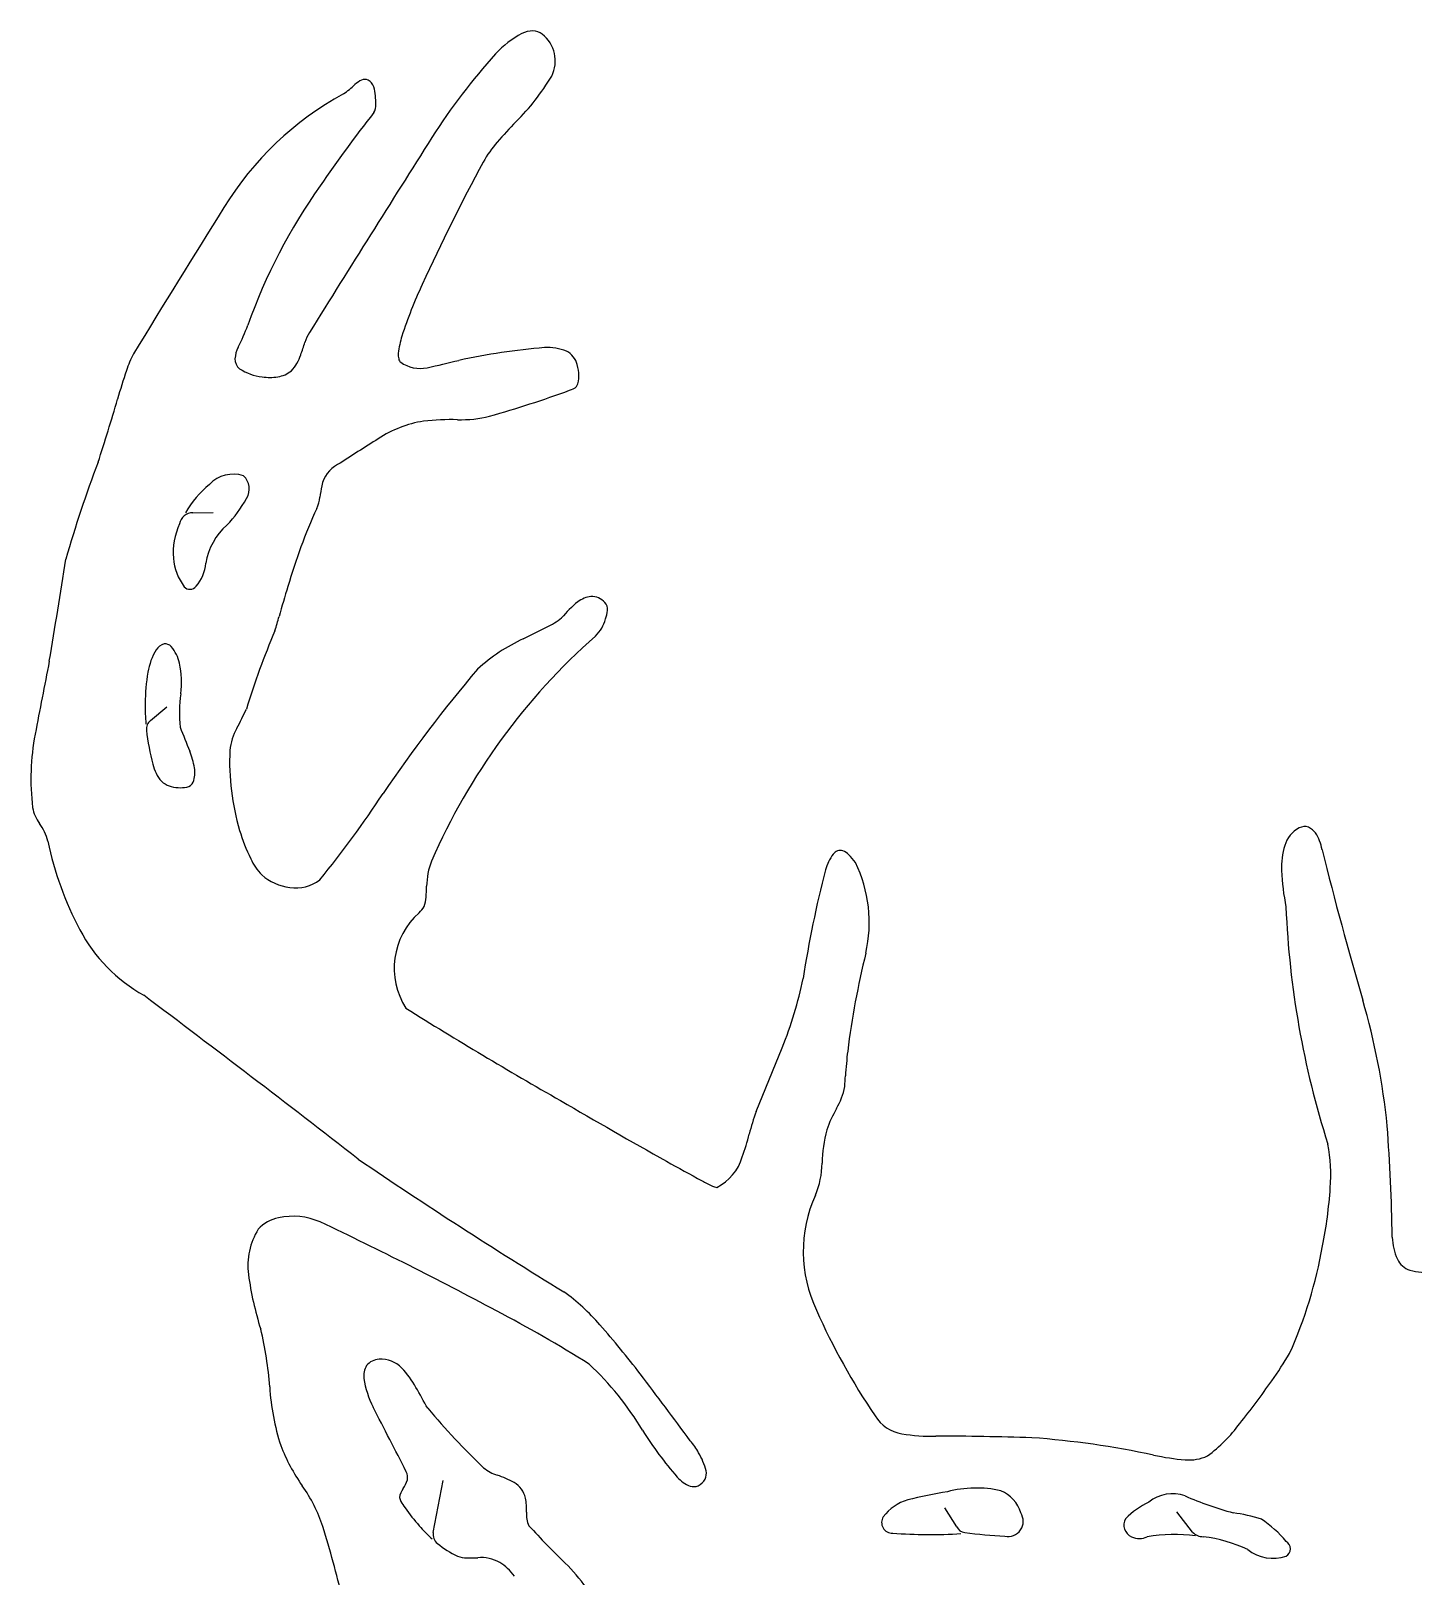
# Model space of a CAD drawing. Extents: x 0 to 14, y 0 to 15.2.
# Drawn here: x 3.294 to 6.34, y 11.828 to 15.233 of the extents above; entities that cross this region are included whole.
import ezdxf

# ---------------------------------------------------------------- set-up
doc = ezdxf.new("R2010")
doc.units = 0
doc.layers.add('WHITE', color=7, linetype='CONTINUOUS')

msp = doc.modelspace()

# ---------------------------------------------------------------- linework, layer by layer
at = {"layer": 'WHITE', "linetype": 'CONTINUOUS'}
for p, q in [((3.650814, 14.171021), (3.69507, 14.171343)), ((4.378726, 13.893404), (4.430136, 13.918986)), ((3.557296, 13.713619), (3.593097, 13.743213)), ((4.891575, 12.851951), (4.949025, 12.992372)), ((4.180365, 11.924653), (4.202207, 12.039223)), ((5.333732, 11.937084), (5.30788, 11.978629)), ((5.853706, 11.925416), (5.818899, 11.969818))]:
    msp.add_line(p, q, dxfattribs=at)
for centre, radius, start, end in [((4.480781, 15.031325), 0.222107, 118.254332, 137.241314), ((4.400423, 15.175536), 0.057094, 90.601772, 115.728425), ((4.399098, 15.199), 0.033634, 51.209429, 88.763092), ((4.374955, 15.166235), 0.074317, -26.557432, 52.527013), ((5.361977, 14.24045), 1.406143, 137.95761, 147.406995), ((4.04843, 15.071268), 0.059228, 116.287402, 133.270504), ((4.029212, 15.109425), 0.016509, 62.139332, 115.138088), ((4.024859, 15.101188), 0.025826, 18.533175, 62.141739), ((3.993853, 15.402789), 0.522597, -45.124725, -31.079727), ((4.328427, 14.466194), 0.716962, 118.874705, 148.258488), ((3.89663, 15.227955), 0.158941, -57.422979, -45.601552), ((3.992655, 15.089247), 0.060166, 0.571763, 19.566893), ((3.729524, 15.060462), 0.324627, 1.822377, 5.193486), ((6.288756, 13.281545), 2.855006, 141.65909, 145.671562), ((4.020239, 15.069515), 0.033771, -30.023727, 2.156871), ((5.35272, 14.082293), 1.372292, 136.180417, 138.72106), ((61.613468, -21.364642), 67.979042, 147.662325, 148.089659), ((4.516516, 14.816186), 0.259711, 138.690169, 150.587596), ((8.428641, 12.712843), 4.70137, 151.672035, 155.342845), ((4.98756, 14.14801), 1.291953, 144.862252, 160.268733), ((68.346431, -25.335206), 76.099029, 148.131088, 148.416031), ((5.115178, 14.231834), 1.056325, 155.242731, 161.887293), ((3.418238, 14.710237), 0.375042, -27.728558, -19.639463), ((2.693404, 14.940672), 1.267076, -19.445247, -18.129613), ((3.995479, 14.515051), 0.102799, 148.668773, 162.245467), ((4.290856, 14.503084), 0.188528, 162.354518, 174.104423), ((3.712326, 14.41957), 0.217935, 152.121309, 162.769189), ((3.771027, 14.509659), 0.02764, 179.131868, 230.155369), ((3.814808, 14.504829), 0.07161, 154.430947, 175.796995), ((3.802652, 14.545629), 0.089645, -43.52214, -17.377716), ((4.145793, 14.519005), 0.042608, 175.363946, 192.053724), ((4.116819, 14.512748), 0.012966, -168.247633, -129.881357), ((4.151644, 14.563223), 0.074243, -125.524271, -78.321543), ((3.432705, 17.793158), 3.383215, -77.47042, -76.253331), ((4.555372, 13.01079), 1.529634, 94.864709, 102.026275), ((4.432316, 14.423631), 0.111481, 68.121603, 93.426108), ((4.453182, 14.486162), 0.045849, 14.192568, 63.194345), ((5.351884, 13.872165), 1.946416, 161.675132, 163.611935), ((3.816668, 14.58603), 0.116351, -122.988767, -96.510822), ((3.820085, 14.583725), 0.114506, -98.340713, -81.119537), ((3.828243, 14.532209), 0.062349, -81.218361, -50.793544), ((4.453946, 14.469955), 0.047252, -26.3109, 3.64641), ((4.401476, 14.471283), 0.09964, 0.964563, 15.197508), ((3.618184, 16.806501), 2.518006, -74.185097, -69.96574), ((4.46269, 14.494133), 0.056265, -71.21651, -53.317169), ((-0.304062, 15.513295), 3.942833, -18.194134, -16.078215), ((4.199188, 14.121088), 0.254944, 99.090061, 123.302589), ((4.21922, 13.847646), 0.528636, 88.40989, 96.550944), ((4.241609, 14.631257), 0.255296, -91.732753, -75.757729), ((22.063995, -14.022323), 33.589623, 122.413267, 122.594505), ((5.938738, 13.334069), 2.671032, 159.20865, 164.035816), ((4.000632, 14.217157), 0.067474, 117.380657, 168.697363), ((3.845927, 14.046075), 0.245893, 130.281364, 149.493212), ((3.74009, 14.181847), 0.074222, 72.634032, 135.725319), ((3.735097, 14.223585), 0.039797, -31.884313, 46.990558), ((4.261835, 14.164557), 0.33392, 168.631116, 173.019642), ((3.517503, 14.342604), 0.287761, -43.694518, -29.120886), ((3.84544, 14.215546), 0.085586, -23.994249, -6.985277), ((3.650734, 14.141279), 0.029742, 89.846543, 170.048494), ((5.103934, 13.645443), 1.296019, 155.60441, 163.720034), ((3.751192, 14.084303), 0.143854, 154.418099, 185.405768), ((3.818638, 14.037712), 0.141141, 131.257511, 171.022031), ((-13.730544, 16.737824), 17.308304, -9.625049, -8.871016), ((3.723654, 14.078619), 0.115944, -176.108638, -142.572492), ((3.590826, 14.067864), 0.088773, -41.287052, -5.251804), ((3.644117, 14.018742), 0.01641, -139.817551, -35.173812), ((6.527469, 13.196656), 2.788465, 163.068026, 164.486559), ((4.637979, 13.799771), 0.223567, 128.467364, 141.414498), ((4.53459, 13.928578), 0.058407, 96.772063, 127.660509), ((4.528852, 13.946966), 0.039629, 41.492766, 91.662261), ((4.543159, 13.958482), 0.0213, -7.062857, 43.78514), ((3.137255, 14.129836), 0.727868, -17.490381, -14.916808), ((4.350247, 14.086885), 0.185936, -64.553846, -52.584011), ((4.47834, 13.95956), 0.084659, -45.220633, -15.384493), ((4.489512, 13.963244), 0.075148, -20.358871, -5.636607), ((5.32739, 13.268121), 1.62824, 156.741596, 163.203214), ((5.47366, 12.837131), 1.415652, 131.373071, 156.40355), ((4.54369, 13.536074), 0.393572, 114.780736, 132.449014), ((3.688358, 13.797658), 0.138565, 148.834736, 170.879391), ((3.593839, 13.854778), 0.028127, 104.013989, 148.756528), ((3.589501, 13.8643), 0.017939, 41.782087, 97.924064), ((3.533941, 13.818869), 0.089695, 13.264304, 39.774222), ((33.920853, 7.827954), 31.172747, 168.872865, 169.173438), ((3.431453, 13.798655), 0.194124, -7.81423, 12.130668), ((6.724765, 11.749058), 3.209685, 139.66647, 145.817047), ((3.939482, 13.751074), 0.393946, 169.979345, 179.955797), ((3.914416, 13.730413), 0.293638, 171.806464, 186.240279), ((4.040996, 13.74496), 0.495502, 179.257788, 184.604162), ((3.097667, 14.048412), 0.739006, -28.426771, -24.781829), ((3.573224, 13.69435), 0.025, 129.578158, 186.174988), ((4.040996, 13.74496), 0.495502, -173.825012, -165.015303), ((5.455932, 14.405726), 1.965092, -158.906118, -157.247044), ((3.865873, 13.632305), 0.134657, 151.470375, 173.540575), ((3.821091, 13.584561), 0.52745, 169.206199, 186.851695), ((3.461083, 13.575125), 0.195841, 9.989585, 21.126101), ((4.260293, 13.622898), 0.528792, 177.338304, 196.653693), ((3.658193, 13.641427), 0.098951, -165.614106, -141.177483), ((3.59685, 13.597984), 0.058177, -20.555471, 11.013304), ((3.618725, 13.623555), 0.058016, -130.430644, -90.69284), ((3.623638, 13.635515), 0.070197, -94.587143, -78.929054), ((3.633501, 13.586019), 0.019728, -79.438226, -25.398283), ((2.068697, 14.871512), 2.396574, -39.021982, -33.396163), ((3.37597, 13.535273), 0.079737, -170.152885, -142.537502), ((3.220284, 13.420225), 0.113866, 13.773178, 35.763652), ((4.0622, 13.60218), 0.747537, -168.045141, -152.103895), ((4.133004, 13.583106), 0.395442, -163.584348, -153.86452), ((6.118924, 13.419133), 0.065089, 117.993339, 163.18128), ((6.100528, 13.454792), 0.024972, 69.480908, 119.126825), ((6.091546, 13.442038), 0.040259, 35.960965, 63.862529), ((6.075405, 13.42823), 0.061455, 18.882234, 37.543827), ((5.949745, 13.38555), 0.194166, 12.79874, 18.798918), ((5.155746, 13.351136), 0.116034, 144.311668, 163.33723), ((5.077094, 13.408232), 0.01885, 71.29003, 145.799783), ((5.06739, 13.388499), 0.040753, 45.396522, 67.264458), ((5.009623, 13.328973), 0.1237, 35.274175, 45.706827), ((6.218724, 13.389028), 0.169331, 163.201294, 182.15732), ((14.463482, 15.497348), 8.577613, -166.043551, -163.75049), ((3.901644, 13.466899), 0.13657, -154.876656, -136.658718), ((4.32724, 13.346004), 0.161559, 159.036451, 179.209054), ((7.468219, 12.75981), 2.502824, 165.54869, 171.146681), ((4.838811, 13.26821), 0.302246, -12.860307, 25.937482), ((6.565322, 13.405657), 0.516322, -177.446495, -168.481164), ((3.87789, 13.458909), 0.114293, -131.391747, -96.944938), ((3.877117, 13.43256), 0.088077, -98.518613, -52.605527), ((3.24077, 13.389048), 0.925826, -4.028546, -2.526639), ((4.077803, 13.330014), 0.086715, -17.727126, -3.973377), ((4.257348, 13.167621), 0.163186, 131.583028, 212.700597), ((4.081698, 13.356198), 0.094653, -44.645501, -33.750055), ((8.042279, 13.383481), 1.984531, -177.662857, -162.304174), ((3.716449, 13.418545), 0.356048, -152.189066, -119.278385), ((6.983476, 12.747105), 1.904854, 166.216695, 172.827092), ((4.164115, 13.313207), 0.84795, -22.232506, -11.441082), ((-18.88235, -16.748472), 37.339975, 52.178154, 53.090412), ((9.538815, 21.763426), 10.235943, -121.964129, -119.743162), ((4.759735, 12.667313), 1.530395, 5.739955, 16.31207), ((6.090363, 12.868368), 1.003628, 173.329247, 176.468332), ((4.940356, 12.934545), 0.149444, -30.602429, -10.718627), ((4.302352, 12.96703), 0.787152, -4.392005, -2.682445), ((14.082271, 29.420294), 19.138706, -120.180912, -119.375382), ((5.384447, 12.676685), 0.523107, 160.424465, 166.108278), ((5.332288, 12.708709), 0.302912, 150.370384, 160.146467), ((4.37107, 12.92765), 0.520884, -19.730308, -13.927532), ((5.344476, 12.733289), 0.307239, 165.236397, 179.082766), ((2.220599, 12.514968), 4.073323, 0.844888, 4.299906), ((5.808962, 12.712861), 0.349252, -4.798777, 11.126116), ((10.31246, 22.007333), 11.198695, -124.218729, -121.459773), ((6.600441, 16.131199), 3.888203, -119.358301, -118.039275), ((4.753675, 12.784517), 0.112557, -62.814478, -16.89633), ((4.850031, 12.740687), 0.187261, -23.084071, -0.758566), ((5.055684, 13.232411), 0.603505, -117.964336, -115.525943), ((4.810833, 12.71513), 0.031266, -119.111235, -100.565917), ((5.296544, 12.54334), 0.300945, 155.682936, 205.394842), ((5.120423, 12.755165), 1.039031, -11.066151, -3.947058), ((3.853048, 12.540823), 0.078034, 100.254374, 138.416475), ((3.871597, 12.475213), 0.146046, 65.882528, 102.833757), ((0.154461, 4.637512), 8.820494, 61.824181, 64.647506), ((3.919845, 12.5133), 0.14818, 147.638187, 188.005504), ((6.435141, 12.582246), 0.141846, -177.084319, -156.781211), ((5.125355, 12.737908), 1.031003, -23.986004, -10.177563), ((6.347103, 12.547103), 0.047144, -153.848735, -108.342796), ((6.368206, 12.632933), 0.135435, -105.388668, -83.171794), ((4.478196, 12.587935), 0.711494, -172.304738, -162.387098), ((4.19979, 12.083158), 0.458213, 40.666937, 54.194119), ((2.95569, 9.802134), 2.945344, 57.838207, 62.420755), ((6.381803, 13.014556), 1.483954, -156.139466, -145.845507), ((3.044486, 12.189959), 0.777341, 4.081382, 13.592632), ((3.084451, 11.082833), 1.956342, 37.504918, 41.602253), ((4.070767, 12.269709), 0.043776, 149.161442, 187.758902), ((4.06282, 12.267756), 0.038387, 92.703463, 140.545987), ((4.065839, 12.244877), 0.061414, 42.893885, 94.51007), ((4.063803, 11.802651), 0.673989, 30.977798, 46.991936), ((5.311238, 12.771817), 0.881419, -35.592644, -30.92877), ((4.24284, 12.297613), 0.218086, -171.080571, -153.572598), ((3.95848, 12.141519), 0.210433, 29.198862, 43.614986), ((-7.956717, 2.736839), 15.796926, 36.469992, 37.137486), ((4.606615, 13.247636), 1.731492, -38.727851, -34.825629), ((4.337934, 12.275699), 0.51897, -176.640359, -162.075815), ((-3.598171, 7.859796), 8.895827, 29.187892, 29.528618), ((-13.012341, 3.308854), 19.238034, 27.052415, 27.528748), ((5.465901, 13.295926), 1.699868, -139.770718, -133.707558), ((5.225952, 12.225927), 0.084779, -148.337589, -98.931987), ((5.679663, 12.3698), 0.345449, -53.217263, -36.488069), ((5.342064, 12.587836), 0.82623, -147.963707, -139.07046), ((4.632774, 12.027925), 0.150667, 28.655253, 40.892554), ((5.274283, 12.476353), 0.339788, -100.426787, -87.7139), ((5.261294, 4.081649), 8.05523, 88.306293, 89.811202), ((5.347382, 10.110204), 2.028857, 78.040588, 85.70354), ((4.234753, 12.268524), 0.419331, -158.667747, -144.912034), ((4.640267, 12.02577), 0.145229, 13.676385, 30.819324), ((5.885708, 12.638723), 0.556338, -102.235936, -94.972393), ((5.845304, 12.183465), 0.099294, -94.51507, -65.480039), ((4.087815, 12.043972), 0.036078, -6.011399, 23.59964), ((4.34776, 12.134209), 0.087656, -130.073139, -107.523182), ((4.75536, 12.053692), 0.026798, -25.547077, 13.853249), ((3.602588, 11.824784), 0.353028, 18.629395, 35.040775), ((4.150957, 11.994973), 0.045495, 145.048815, 171.976149), ((4.042078, 12.070708), 0.087135, -34.755286, -20.499557), ((4.270663, 11.883726), 0.174427, 59.780779, 73.100347), ((4.329169, 11.986285), 0.056368, 14.482047, 58.700326), ((4.776585, 12.100608), 0.079839, -137.380522, -111.97181), ((4.754264, 12.054017), 0.028468, -105.380938, -69.767168), ((4.746045, 12.06154), 0.038708, -62.180966, -30.087239), ((5.376864, 11.773085), 0.249367, 77.463484, 104.788764), ((4.127833, 12.004817), 0.022203, -170.945646, -148.068671), ((4.251713, 12.073174), 0.163663, -150.697499, -144.738774), ((4.263259, 11.977715), 0.1226, -3.962015, 10.654161), ((5.254251, 11.897899), 0.102391, 106.121718, 143.432551), ((5.469799, 11.028906), 0.997651, 99.030297, 104.155545), ((5.402676, 11.947162), 0.074903, 15.692516, 67.787981), ((5.843755, 11.816197), 0.19562, 116.351496, 134.839435), ((5.809528, 11.925284), 0.08456, 71.04436, 128.468966), ((6.123953, 12.648727), 0.704554, -114.034674, -104.89213), ((4.479019, 12.234977), 0.442676, -144.62334, -138.08558), ((4.446031, 11.964842), 0.060624, 175.836298, 205.021178), ((5.191547, 11.946284), 0.023253, 147.140022, 272.933978), ((5.44723, 11.948926), 0.033188, -102.962836, 33.867834), ((5.730653, 11.941044), 0.028442, 150.82741, 246.074385), ((5.889369, 11.58479), 0.386768, 72.528069, 82.046958), ((5.869575, 11.748911), 0.2458, 39.341972, 56.429974), ((1.385547, 11.159949), 2.667433, 13.444352, 16.948953), ((4.356728, 12.11142), 0.269331, -140.267057, -131.682318), ((4.204923, 11.919971), 0.025, 169.206409, 231.588013), ((5.890871, 13.31861), 2.037669, -137.393879, -134.16999), ((5.275698, 13.013558), 1.093648, -94.350503, -86.465402), ((5.35439, 11.94693), 0.022885, -154.517124, -97.049505), ((5.492218, 13.035788), 1.120432, -97.210762, -92.682227), ((5.73622, 11.949035), 0.038048, -116.709467, -62.946292), ((5.814891, 11.526138), 0.393822, 83.420491, 98.964375), ((5.876113, 11.944826), 0.029645, -139.099805, -87.927789), ((5.839306, 11.601927), 0.315555, 64.507531, 83.105526), ((4.356728, 12.11142), 0.269331, -128.411988, -117.229668), ((6.030643, 11.957112), 0.089623, -128.281833, -71.053124), ((6.050825, 11.88852), 0.018471, -61.132729, 61.386289), ((4.25513, 11.938781), 0.070259, -107.935925, -90.302526), ((4.256567, 12.610226), 0.741705, -90.139606, -88.321626), ((4.28604, 11.78692), 0.082285, 60.419486, 95.404347), ((4.263513, 11.758079), 0.118609, 36.354616, 57.832349), ((4.094139, 11.48482), 0.529722, 36.926382, 44.641621)]:
    msp.add_arc(centre, radius, start, end, dxfattribs=at)

doc.saveas('drawing.dxf')
